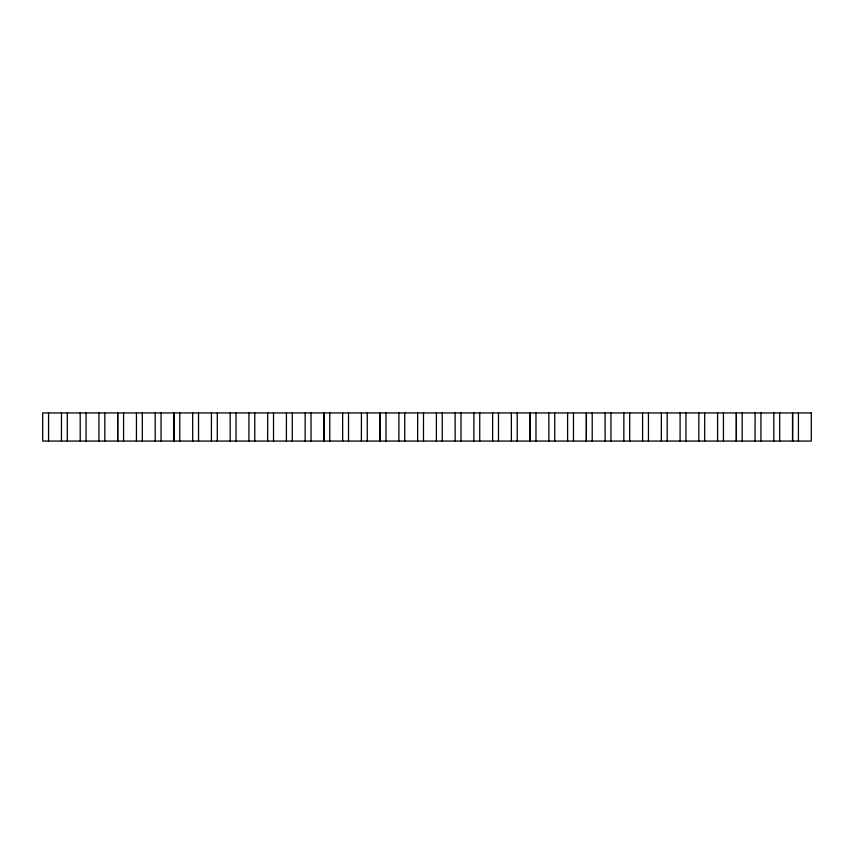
<?xml version="1.0" encoding="UTF-8"?>
<svg xmlns="http://www.w3.org/2000/svg" width="854" height="854" viewBox="0 0 854 854"><rect width="100%" height="100%" fill="white"/><g stroke="black" fill="none" stroke-linecap="round" stroke-linejoin="round"><path stroke-width="1.28" d="M798.426 412.941L798.426 441.059M779.681 412.941L779.681 441.059M773.809 412.941L773.841 441.059M760.935 412.941L760.935 441.059M755.096 412.941L755.064 441.059M742.19 412.941L742.19 441.059M723.445 412.941L723.445 441.059M717.573 412.941L717.595 441.059M704.699 412.941L704.699 441.059M698.85 412.941L698.818 441.059M685.954 412.941L685.954 441.059M680.104 412.941L680.072 441.059M667.198 412.941L667.198 441.059M661.359 412.941L661.327 441.059M648.453 412.941L648.453 441.059M642.582 412.941L642.614 441.059M629.708 412.941L629.708 441.059M623.868 412.941L623.836 441.059M610.962 412.941L610.962 441.059M605.091 412.941L605.123 441.059M592.217 412.941L592.217 441.059M573.472 412.941L573.472 441.059M567.6 412.941L567.632 441.059M554.726 412.941L554.726 441.059M548.855 412.941L548.887 441.059M535.981 412.941L535.981 441.059M517.236 412.941L517.236 441.059M511.354 412.941L511.386 441.059M498.49 412.941L498.49 441.059M492.609 412.941L492.641 441.059M479.734 412.941L479.734 441.059M473.895 412.941L473.863 441.059M460.989 412.941L460.989 441.059M455.118 412.941L455.15 441.059M442.244 412.941L442.244 441.059M436.405 412.941L436.373 441.059M423.499 412.941L423.499 441.059M417.659 412.941L417.627 441.059M404.753 412.941L404.753 441.059M398.914 412.941L398.882 441.059M386.008 412.941L386.008 441.059M367.263 412.941L367.263 441.059M361.423 412.941L361.391 441.059M348.517 412.941L348.517 441.059M342.646 412.941L342.667 441.059M329.772 412.941L329.772 441.059M323.922 412.941L323.922 441.059M323.89 412.941L323.89 441.059M311.027 412.941L311.027 441.059M305.177 412.941L305.145 441.059M292.281 412.941L292.281 441.059M286.432 412.941L286.4 441.059M273.526 412.941L273.526 441.059M267.686 412.941L267.654 441.059M254.78 412.941L254.78 441.059M248.941 412.941L248.909 441.059M236.035 412.941L236.035 441.059M230.164 412.941L230.196 441.059M217.29 412.941L217.29 441.059M211.45 412.941L211.418 441.059M198.544 412.941L198.544 441.059M192.673 412.941L192.705 441.059M179.799 412.941L179.799 441.059M173.96 412.941L173.96 441.059M173.928 412.941L173.928 441.059M161.054 412.941L161.054 441.059M155.182 412.941L155.214 441.059M142.308 412.941L142.308 441.059M136.459 412.941L136.426 441.059M123.563 412.941L123.563 441.059M104.818 412.941L104.818 441.059M98.936 412.941L98.968 441.059M86.062 412.941L86.062 441.059M80.191 412.941L80.223 441.059M67.317 412.941L67.317 441.059M61.477 412.941L61.445 441.059M48.571 412.941L48.571 441.059M811.3 412.941L42.7 412.941L42.7 441.059L811.3 441.059L811.3 412.941M792.587 441.059L792.587 412.941L792.555 441.059M736.351 441.059L736.351 412.941L736.319 441.059M586.378 441.059L586.378 412.941L586.346 441.059M530.131 441.059L530.131 412.941L530.11 441.059M380.169 441.059L380.169 412.941L380.137 441.059M117.713 441.059L117.713 412.941L117.681 441.059"/></g></svg>
